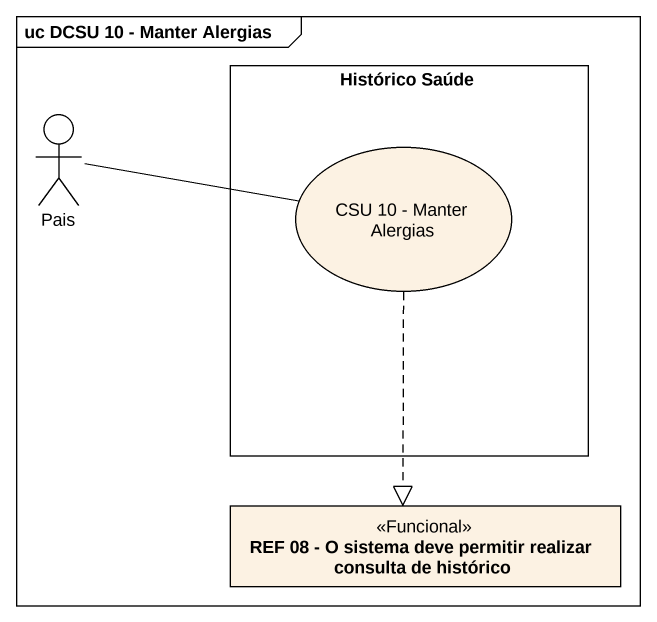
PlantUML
@startuml
mainframe uc DCSU 10 - Manter Alergias
allowmixing
hide circle
hide empty members
rectangle "Histórico Saúde" as Histórico_Saúde {
  usecase "CSU 10 - Manter Alergias" as CSU_10_Manter_Alergias
}
actor Pais
class "REF 08 - O sistema deve permitir realizar consulta de histórico" as REF_08_O_sistema_deve <<Funcional>>
Pais -right- CSU_10_Manter_Alergias
CSU_10_Manter_Alergias ..|> REF_08_O_sistema_deve
@enduml
